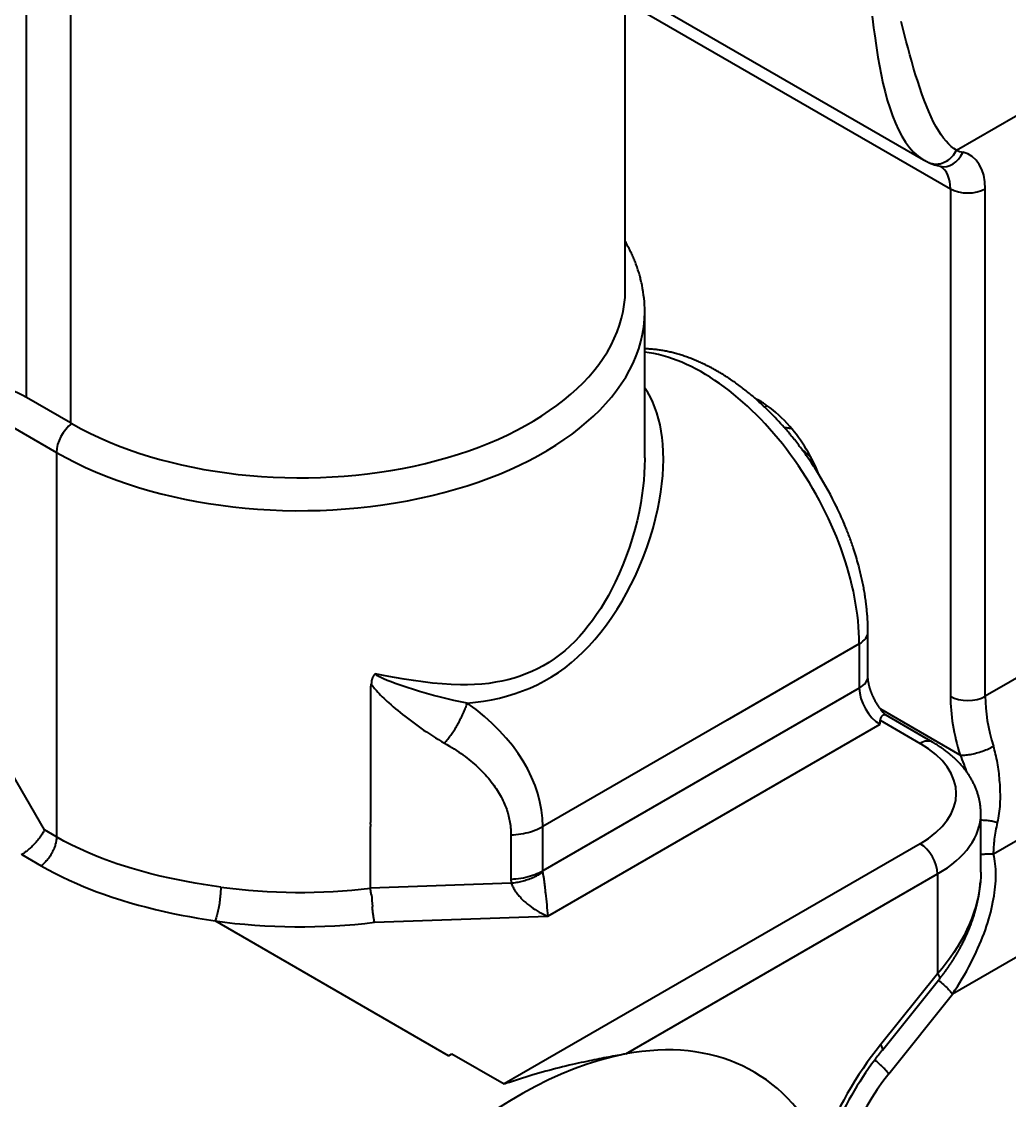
# Model space of a CAD drawing. Header units: millimetres. Extents: x 15 to 415, y 5 to 292.
# Drawn here: x 305.02 to 325.09, y 117.92 to 139.85 of the extents above; entities that cross this region are included whole.
import ezdxf

# ---------------------------------------------------------------- set-up
doc = ezdxf.new("R2010")
doc.units = ezdxf.units.MM
doc.layers.add('Geometries', color=7, linetype='Continuous')

msp = doc.modelspace()

# ---------------------------------------------------------------- linework, layer by layer
at = {"layer": 'Geometries', "linetype": 'Continuous', "lineweight": 40}
for p, q in [((305.116, 132.208), (305.116, 142.985)), ((306.014, 142.467), (306.014, 131.689)), ((317.281, 140.535), (323.343, 137.036)), ((317.281, 140.26), (323.887, 136.447)), ((317.281, 135.378), (317.281, 140.26)), ((324.012, 137.231), (327.069, 138.996)), ((323.343, 137.035), (323.346, 137.033)), ((323.455, 136.978), (323.456, 136.978)), ((323.456, 136.978), (323.457, 136.978)), ((323.887, 136.447), (323.887, 126.136)), ((324.594, 133.416), (324.594, 136.447)), ((317.281, 134.384), (317.281, 135.378)), ((317.677, 133.953), (317.677, 133.951)), ((317.677, 133.948), (317.677, 133.951)), ((317.677, 133.196), (317.677, 133.948)), ((324.594, 126.136), (324.594, 133.416)), ((317.677, 133.129), (317.677, 133.196)), ((317.677, 132.4), (317.677, 133.129)), ((303.272, 132.508), (305.728, 131.091)), ((306.014, 131.689), (305.116, 132.208)), ((317.677, 131.053), (317.677, 132.4)), ((320.164, 132.039), (320.115, 132.011)), ((305.728, 131.091), (305.728, 123.278)), ((317.677, 130.979), (317.677, 131.053)), ((317.677, 130.979), (317.677, 130.975)), ((322.211, 126.546), (322.211, 127.444)), ((327.069, 127.565), (324.594, 126.136)), ((322.035, 127.199), (319.349, 125.649)), ((322.035, 127.199), (322.035, 126.301)), ((312.123, 126.341), (312.107, 126.344)), ((312.107, 126.344), (312.107, 124.686)), ((312.124, 126.393), (312.123, 126.39)), ((312.123, 126.381), (312.123, 126.39)), ((312.123, 126.341), (312.123, 126.381)), ((322.035, 126.301), (315.605, 122.589)), ((324.083, 124.939), (322.47, 125.871)), ((319.349, 125.649), (315.605, 123.487)), ((322.459, 125.648), (323.273, 125.178)), ((322.566, 125.755), (322.563, 125.757)), ((323.523, 125.203), (322.566, 125.755)), ((315.708, 121.668), (322.459, 125.566)), ((328.162, 124.89), (324.764, 122.928)), ((312.107, 124.686), (312.107, 123.738)), ((312.107, 123.738), (312.107, 123.572)), ((324.505, 123.621), (324.505, 123.749)), ((312.107, 123.536), (312.107, 123.572)), ((312.107, 123.536), (312.107, 123.489)), ((312.107, 122.237), (312.107, 123.489)), ((315.605, 122.589), (315.605, 123.487)), ((324.505, 122.921), (324.505, 123.621)), ((305.728, 123.278), (305.483, 123.419)), ((314.959, 123.319), (314.959, 122.421)), ((323.273, 123.137), (314.821, 118.257)), ((305.025, 122.918), (305.013, 122.91)), ((305.025, 122.918), (305.415, 122.692)), ((328.942, 122.979), (323.927, 120.083)), ((324.505, 122.558), (324.505, 122.921)), ((324.505, 122.56), (324.505, 122.558)), ((314.964, 122.339), (312.107, 122.237)), ((317.292, 118.868), (323.626, 122.525)), ((323.626, 122.525), (323.626, 120.845)), ((312.107, 122.235), (312.107, 122.237)), ((308.95, 121.571), (308.948, 121.571)), ((313.693, 118.831), (308.951, 121.569)), ((312.19, 121.542), (315.708, 121.668)), ((323.626, 120.845), (323.626, 120.688)), ((323.626, 120.688), (323.626, 120.497)), ((323.626, 120.497), (322.469, 119.055)), ((322.505, 118.946), (323.643, 120.364)), ((323.643, 120.364), (323.663, 120.388)), ((323.663, 120.388), (323.662, 120.388)), ((322.635, 118.463), (323.927, 120.083)), ((313.693, 118.831), (313.76, 118.87)), ((313.76, 118.87), (314.821, 118.257))]:
    msp.add_line(p, q, dxfattribs=at)
at = {"layer": 'Geometries', "linetype": 'Continuous', "lineweight": 40, "flags": 128}
for points in [[(322.299, 139.957), (322.312, 139.839), (322.327, 139.72), (322.343, 139.6), (322.355, 139.506), (322.369, 139.41), (322.383, 139.315), (322.398, 139.219), (322.414, 139.122)], [(324.012, 137.231), (323.957, 137.267), (323.903, 137.31), (323.85, 137.36), (323.799, 137.415), (323.749, 137.476), (323.7, 137.543), (323.653, 137.616), (323.599, 137.707), (323.546, 137.805), (323.495, 137.909), (323.446, 138.018), (323.398, 138.133), (323.352, 138.252), (323.307, 138.376), (323.264, 138.503), (323.222, 138.633), (323.18, 138.766), (323.14, 138.9), (323.101, 139.036), (323.062, 139.172), (323.025, 139.308), (322.988, 139.443), (322.953, 139.578), (322.918, 139.713), (322.884, 139.846)], [(322.414, 139.122), (322.445, 138.945), (322.479, 138.768), (322.517, 138.593), (322.559, 138.42), (322.605, 138.252), (322.655, 138.09), (322.71, 137.933), (322.769, 137.784), (322.833, 137.644), (322.902, 137.514), (322.976, 137.394), (323.055, 137.287), (323.14, 137.193), (323.23, 137.112), (323.325, 137.046), (323.343, 137.035)], [(323.345, 137.035), (323.349, 137.032), (323.352, 137.031), (323.354, 137.029), (323.356, 137.028), (323.357, 137.028), (323.358, 137.027), (323.36, 137.026), (323.362, 137.025), (323.364, 137.024), (323.366, 137.023), (323.368, 137.021), (323.37, 137.02), (323.372, 137.02), (323.373, 137.019), (323.375, 137.018), (323.377, 137.017), (323.379, 137.016), (323.381, 137.015), (323.383, 137.014), (323.384, 137.013), (323.386, 137.012), (323.388, 137.011), (323.39, 137.01), (323.392, 137.009), (323.393, 137.008), (323.395, 137.007), (323.397, 137.006), (323.399, 137.005), (323.402, 137.004), (323.404, 137.003), (323.406, 137.002), (323.408, 137.001), (323.411, 136.999), (323.413, 136.998), (323.415, 136.997), (323.417, 136.996), (323.418, 136.996), (323.419, 136.995), (323.421, 136.994), (323.423, 136.993), (323.425, 136.992), (323.426, 136.992), (323.427, 136.991), (323.428, 136.991), (323.43, 136.99), (323.432, 136.989), (323.434, 136.988), (323.436, 136.987), (323.438, 136.986), (323.44, 136.985), (323.442, 136.985), (323.443, 136.984), (323.444, 136.983), (323.446, 136.983), (323.447, 136.982), (323.45, 136.981), (323.452, 136.98)], [(323.532, 136.955), (323.545, 136.953), (323.578, 136.949), (323.61, 136.949), (323.644, 136.952), (323.677, 136.958), (323.71, 136.967), (323.743, 136.979), (323.775, 136.993), (323.807, 137.011), (323.838, 137.031), (323.867, 137.053), (323.895, 137.078), (323.922, 137.105), (323.948, 137.134), (323.971, 137.165), (323.992, 137.197), (324.012, 137.231)], [(323.452, 136.98), (323.452, 136.98), (323.455, 136.978)], [(323.457, 136.978), (323.483, 136.967), (323.513, 136.959), (323.532, 136.955)], [(323.675, 136.906), (323.676, 136.906), (323.677, 136.905), (323.677, 136.905), (323.678, 136.905), (323.679, 136.905), (323.679, 136.905), (323.679, 136.904), (323.679, 136.904), (323.68, 136.904)], [(317.582, 134.66), (317.575, 134.684), (317.568, 134.708), (317.561, 134.732), (317.554, 134.756), (317.546, 134.78), (317.538, 134.804), (317.53, 134.828), (317.522, 134.852), (317.514, 134.876), (317.505, 134.9), (317.496, 134.924), (317.487, 134.948), (317.478, 134.972), (317.468, 134.995), (317.458, 135.019), (317.448, 135.043), (317.438, 135.067), (317.427, 135.09), (317.417, 135.114), (317.406, 135.138), (317.395, 135.161), (317.383, 135.185), (317.372, 135.208), (317.36, 135.232), (317.348, 135.255), (317.336, 135.278), (317.323, 135.302), (317.311, 135.325), (317.298, 135.348), (317.285, 135.372), (317.281, 135.378)], [(317.599, 134.594), (317.594, 134.612), (317.588, 134.636), (317.582, 134.66), (317.582, 134.66)], [(317.623, 134.487), (317.622, 134.49), (317.617, 134.515), (317.612, 134.539), (317.606, 134.563), (317.6, 134.587), (317.599, 134.594)], [(319.918, 132.19), (319.915, 132.192), (319.893, 132.212), (319.871, 132.231), (319.848, 132.25), (319.826, 132.269), (319.803, 132.287), (319.78, 132.306), (319.758, 132.324), (319.735, 132.342), (319.712, 132.36), (319.689, 132.378), (319.666, 132.396), (319.643, 132.414), (319.62, 132.431), (319.597, 132.448), (319.574, 132.465), (319.551, 132.482), (319.527, 132.499), (319.504, 132.515), (319.481, 132.532), (319.457, 132.548), (319.434, 132.564), (319.41, 132.58), (319.387, 132.595), (319.363, 132.611), (319.34, 132.626), (319.316, 132.641), (319.293, 132.656), (319.269, 132.671), (319.245, 132.686), (319.221, 132.7), (319.198, 132.714), (319.174, 132.728), (319.15, 132.742), (319.126, 132.756), (319.102, 132.769), (319.078, 132.782), (319.055, 132.795), (319.031, 132.808), (319.007, 132.821), (318.983, 132.834), (318.959, 132.846), (318.935, 132.858), (318.91, 132.87), (318.886, 132.882), (318.862, 132.893), (318.838, 132.904), (318.814, 132.915), (318.79, 132.926), (318.766, 132.937), (318.742, 132.948), (318.718, 132.958), (318.694, 132.968), (318.669, 132.978), (318.645, 132.987), (318.621, 132.997), (318.597, 133.006), (318.573, 133.015), (318.549, 133.024), (318.525, 133.033), (318.5, 133.041), (318.476, 133.049), (318.452, 133.057), (318.428, 133.065), (318.404, 133.072), (318.38, 133.08), (318.356, 133.087), (318.332, 133.094), (318.308, 133.1), (318.284, 133.107), (318.26, 133.113), (318.236, 133.119), (318.212, 133.125), (318.189, 133.13), (318.165, 133.136), (318.141, 133.141), (318.117, 133.146), (318.094, 133.15), (318.07, 133.155), (318.046, 133.159), (318.023, 133.163), (317.999, 133.167), (317.976, 133.17), (317.952, 133.173), (317.929, 133.177), (317.906, 133.179), (317.882, 133.182), (317.859, 133.185), (317.836, 133.187), (317.813, 133.189), (317.79, 133.191), (317.767, 133.192), (317.744, 133.193), (317.721, 133.194), (317.698, 133.195), (317.677, 133.196)], [(314.072, 125.998), (314.238, 126.014), (314.402, 126.037), (314.566, 126.065), (314.727, 126.1), (314.887, 126.142), (315.042, 126.189), (315.194, 126.243), (315.344, 126.303), (315.492, 126.371), (315.639, 126.446), (315.782, 126.529), (315.922, 126.619), (316.058, 126.716), (316.189, 126.82), (316.314, 126.929), (316.434, 127.043), (316.551, 127.163), (316.663, 127.288), (316.785, 127.435), (316.901, 127.588), (317.012, 127.744), (317.117, 127.904), (317.217, 128.067), (317.31, 128.232), (317.398, 128.399), (317.48, 128.568), (317.567, 128.762), (317.648, 128.958), (317.721, 129.155), (317.788, 129.353), (317.847, 129.551), (317.899, 129.749), (317.944, 129.946), (317.977, 130.117), (318.004, 130.287), (318.026, 130.455), (318.042, 130.622), (318.052, 130.785), (318.055, 130.946), (318.053, 131.104), (318.044, 131.258), (318.031, 131.393), (318.012, 131.524), (317.988, 131.651), (317.959, 131.774), (317.924, 131.893), (317.885, 132.005), (317.841, 132.111), (317.792, 132.212), (317.739, 132.307), (317.687, 132.388), (317.678, 132.401)], [(319.973, 132.142), (319.96, 132.153), (319.938, 132.173), (319.918, 132.19)], [(320.115, 132.011), (320.114, 132.012), (320.092, 132.032), (320.071, 132.053), (320.049, 132.073), (320.027, 132.094), (320.004, 132.114), (319.982, 132.133), (319.973, 132.142)], [(320.212, 131.917), (320.201, 131.928), (320.179, 131.949), (320.158, 131.97), (320.136, 131.991), (320.115, 132.011)], [(320.511, 131.599), (320.532, 131.597), (320.553, 131.595), (320.575, 131.593), (320.597, 131.59), (320.621, 131.585), (320.646, 131.581), (320.656, 131.578)], [(320.626, 131.463), (320.616, 131.476), (320.596, 131.5), (320.576, 131.524), (320.555, 131.547), (320.535, 131.571), (320.515, 131.594), (320.511, 131.599)], [(320.724, 131.344), (320.714, 131.356), (320.695, 131.38), (320.675, 131.404), (320.655, 131.428), (320.635, 131.452), (320.626, 131.463)], [(320.884, 131.134), (320.902, 131.12), (320.927, 131.1), (320.952, 131.08), (320.977, 131.058), (321.002, 131.037), (321.027, 131.014), (321.05, 130.993), (321.055, 130.988)], [(320.941, 131.055), (320.941, 131.056), (320.922, 131.081), (320.904, 131.107), (320.885, 131.132), (320.884, 131.134)], [(317.677, 130.975), (317.677, 130.96), (317.674, 130.814), (317.667, 130.666), (317.656, 130.517), (317.64, 130.366), (317.619, 130.215), (317.595, 130.063), (317.561, 129.883), (317.521, 129.703), (317.476, 129.524), (317.425, 129.344), (317.367, 129.163), (317.303, 128.983), (317.234, 128.804), (317.159, 128.627), (317.078, 128.452), (317.01, 128.316), (316.938, 128.182), (316.863, 128.05), (316.783, 127.92), (316.7, 127.794), (316.617, 127.677), (316.531, 127.564), (316.442, 127.454), (316.35, 127.349), (316.254, 127.248), (316.155, 127.152), (316.053, 127.061), (315.947, 126.975), (315.839, 126.895), (315.727, 126.821), (315.613, 126.753), (315.496, 126.691), (315.381, 126.637), (315.263, 126.588), (315.144, 126.544), (315.022, 126.505), (314.899, 126.471), (314.774, 126.443), (314.648, 126.419), (314.507, 126.398), (314.365, 126.383), (314.222, 126.373), (314.078, 126.369), (313.933, 126.369), (313.747, 126.375), (313.559, 126.388), (313.369, 126.405), (313.177, 126.427), (312.983, 126.453), (312.791, 126.482), (312.597, 126.515), (312.401, 126.551), (312.204, 126.59)], [(320.999, 130.973), (320.995, 130.978), (320.977, 131.004), (320.959, 131.03), (320.941, 131.055)], [(320.999, 130.973), (321.001, 130.971), (321.025, 130.948), (321.049, 130.924), (321.072, 130.901), (321.094, 130.878), (321.113, 130.857)], [(321.041, 130.912), (321.031, 130.926), (321.013, 130.952), (320.999, 130.973)], [(321.113, 130.857), (321.116, 130.854), (321.13, 130.838)], [(321.734, 129.632), (321.726, 129.652), (321.723, 129.657)], [(321.77, 129.545), (321.761, 129.565), (321.75, 129.594), (321.738, 129.623), (321.734, 129.632)], [(321.841, 129.359), (321.84, 129.362), (321.829, 129.391), (321.818, 129.42), (321.807, 129.449), (321.796, 129.478), (321.785, 129.507), (321.773, 129.536), (321.77, 129.545)], [(321.919, 129.136), (321.912, 129.157), (321.902, 129.187), (321.892, 129.216), (321.882, 129.245), (321.872, 129.274), (321.861, 129.304), (321.851, 129.333), (321.841, 129.359)], [(322.03, 128.762), (322.026, 128.777), (322.018, 128.806), (322.018, 128.807)], [(322.211, 127.444), (322.211, 127.459), (322.21, 127.487), (322.21, 127.514), (322.21, 127.542), (322.209, 127.57), (322.208, 127.598), (322.207, 127.626), (322.206, 127.654), (322.204, 127.682), (322.203, 127.71), (322.201, 127.738), (322.199, 127.766), (322.197, 127.794), (322.195, 127.823), (322.192, 127.851), (322.189, 127.879), (322.187, 127.908), (322.184, 127.936), (322.181, 127.965), (322.177, 127.993), (322.174, 128.022), (322.17, 128.051), (322.166, 128.079), (322.162, 128.108), (322.158, 128.137), (322.154, 128.166), (322.15, 128.195), (322.145, 128.224), (322.14, 128.252), (322.135, 128.281), (322.13, 128.31), (322.125, 128.339), (322.119, 128.368), (322.114, 128.397), (322.108, 128.427), (322.102, 128.456), (322.096, 128.485), (322.089, 128.514), (322.083, 128.543), (322.076, 128.572), (322.07, 128.601), (322.063, 128.631), (322.056, 128.66), (322.049, 128.689), (322.041, 128.718), (322.034, 128.748), (322.03, 128.762)], [(312.204, 126.59), (312.196, 126.583), (312.189, 126.576), (312.182, 126.569), (312.176, 126.561), (312.17, 126.553), (312.164, 126.545), (312.159, 126.536), (312.155, 126.528), (312.15, 126.519), (312.146, 126.509), (312.142, 126.499), (312.139, 126.489), (312.136, 126.479), (312.133, 126.468), (312.13, 126.456), (312.128, 126.444), (312.126, 126.432), (312.125, 126.419), (312.124, 126.407), (312.124, 126.394), (312.124, 126.393)], [(314.072, 125.998), (313.938, 126.023), (313.802, 126.05), (313.664, 126.081), (313.526, 126.114), (313.386, 126.151), (313.244, 126.19), (313.102, 126.231), (312.978, 126.27), (312.853, 126.311), (312.728, 126.353), (312.606, 126.397), (312.527, 126.427), (312.448, 126.459), (312.372, 126.491), (312.344, 126.503), (312.317, 126.516), (312.292, 126.528), (312.269, 126.541), (312.248, 126.553), (312.23, 126.565), (312.215, 126.578), (312.204, 126.59)], [(322.47, 125.871), (322.464, 125.878), (322.458, 125.888), (322.451, 125.897), (322.444, 125.907), (322.437, 125.917), (322.43, 125.927), (322.424, 125.937), (322.417, 125.947), (322.41, 125.958), (322.404, 125.968), (322.398, 125.978), (322.391, 125.989), (322.385, 125.999), (322.379, 126.01), (322.373, 126.02), (322.367, 126.031), (322.361, 126.041), (322.355, 126.052), (322.35, 126.063), (322.344, 126.074), (322.338, 126.084), (322.333, 126.095), (322.328, 126.106), (322.323, 126.117), (322.318, 126.128), (322.313, 126.139), (322.308, 126.149), (322.303, 126.16), (322.298, 126.171), (322.294, 126.182), (322.29, 126.193), (322.285, 126.203), (322.281, 126.214), (322.277, 126.225), (322.273, 126.235), (322.269, 126.246), (322.266, 126.257), (322.262, 126.267), (322.259, 126.277), (322.256, 126.288), (322.252, 126.298), (322.249, 126.308), (322.246, 126.318), (322.244, 126.328), (322.241, 126.338), (322.238, 126.348), (322.236, 126.358), (322.234, 126.367), (322.231, 126.377), (322.229, 126.386), (322.227, 126.395), (322.226, 126.405), (322.224, 126.414), (322.222, 126.423), (322.221, 126.431), (322.219, 126.44), (322.218, 126.448), (322.217, 126.457), (322.216, 126.465), (322.215, 126.473), (322.214, 126.481), (322.213, 126.488), (322.213, 126.496), (322.212, 126.503), (322.212, 126.51), (322.211, 126.517), (322.211, 126.524), (322.211, 126.531), (322.211, 126.537), (322.211, 126.543), (322.211, 126.546)], [(312.123, 126.381), (312.139, 126.359), (312.156, 126.338), (312.172, 126.316), (312.19, 126.295), (312.207, 126.275), (312.225, 126.254), (312.253, 126.222), (312.282, 126.191), (312.312, 126.16), (312.344, 126.127), (312.378, 126.095), (312.411, 126.063), (312.445, 126.031), (312.48, 126), (312.524, 125.96), (312.57, 125.921), (312.615, 125.882), (312.662, 125.843), (312.708, 125.805), (312.755, 125.767), (312.802, 125.729), (312.856, 125.688), (312.909, 125.647), (312.964, 125.606), (313.018, 125.566), (313.074, 125.526), (313.129, 125.487), (313.186, 125.449), (313.242, 125.411), (313.302, 125.371), (313.363, 125.332), (313.424, 125.294), (313.485, 125.256), (313.548, 125.219), (313.61, 125.183)], [(313.61, 125.183), (313.626, 125.202), (313.642, 125.221), (313.658, 125.241), (313.674, 125.261), (313.69, 125.281), (313.705, 125.301), (313.721, 125.322), (313.736, 125.343), (313.751, 125.364), (313.766, 125.386), (313.781, 125.409), (313.796, 125.431), (313.81, 125.454), (313.825, 125.477), (313.839, 125.5), (313.852, 125.523), (313.866, 125.546), (313.879, 125.569), (313.893, 125.593), (313.906, 125.617), (313.918, 125.641), (313.931, 125.665), (313.943, 125.689), (313.955, 125.713), (313.966, 125.737), (313.978, 125.761), (313.989, 125.785), (313.999, 125.809), (314.01, 125.833), (314.02, 125.857), (314.029, 125.881), (314.039, 125.905), (314.048, 125.929), (314.056, 125.952), (314.064, 125.975), (314.072, 125.998)], [(315.605, 123.487), (315.598, 123.655), (315.579, 123.823), (315.548, 123.991), (315.504, 124.159), (315.449, 124.325), (315.38, 124.491), (315.3, 124.654), (315.208, 124.816), (315.104, 124.975), (314.989, 125.132), (314.863, 125.286), (314.725, 125.436), (314.577, 125.583), (314.419, 125.726), (314.25, 125.864), (314.072, 125.998)], [(305.483, 123.419), (305.106, 124.076), (304.728, 124.733), (304.135, 125.764)], [(322.563, 125.757), (322.559, 125.759), (322.555, 125.76), (322.55, 125.761), (322.546, 125.761), (322.541, 125.76), (322.535, 125.759), (322.53, 125.757), (322.524, 125.755), (322.518, 125.752), (322.512, 125.748), (322.506, 125.743), (322.499, 125.737), (322.493, 125.73), (322.487, 125.723), (322.481, 125.715), (322.475, 125.706), (322.471, 125.698), (322.467, 125.69), (322.464, 125.682), (322.461, 125.673), (322.46, 125.667), (322.459, 125.661), (322.459, 125.655), (322.459, 125.648)], [(322.459, 125.566), (322.459, 125.586), (322.459, 125.607), (322.459, 125.627), (322.459, 125.648)], [(313.61, 125.183), (313.66, 125.154), (313.71, 125.124), (313.758, 125.094), (313.806, 125.064), (313.853, 125.033), (313.9, 125.002), (313.945, 124.97), (313.986, 124.94), (314.027, 124.911), (314.067, 124.88), (314.106, 124.85), (314.144, 124.819), (314.181, 124.787), (314.216, 124.757), (314.251, 124.726), (314.284, 124.696), (314.317, 124.665), (314.349, 124.633), (314.381, 124.601), (314.411, 124.57), (314.441, 124.537), (314.472, 124.503), (314.501, 124.469), (314.53, 124.435), (314.558, 124.4), (314.585, 124.365), (314.611, 124.33), (314.635, 124.296), (314.658, 124.262), (314.68, 124.228), (314.702, 124.193), (314.722, 124.159), (314.742, 124.124), (314.761, 124.089), (314.779, 124.054), (314.797, 124.017), (314.814, 123.98), (314.83, 123.943), (314.845, 123.906), (314.86, 123.869), (314.873, 123.832), (314.884, 123.8), (314.893, 123.767), (314.903, 123.735), (314.911, 123.703), (314.919, 123.671), (314.926, 123.639), (314.932, 123.608), (314.938, 123.576), (314.943, 123.545), (314.948, 123.507), (314.95, 123.494)], [(324.211, 124.606), (324.211, 124.607), (324.199, 124.623), (324.188, 124.638), (324.176, 124.654), (324.163, 124.669), (324.151, 124.684), (324.138, 124.7), (324.125, 124.715), (324.112, 124.73), (324.099, 124.745), (324.085, 124.76), (324.072, 124.775), (324.058, 124.79), (324.044, 124.804), (324.029, 124.819), (324.015, 124.833), (324, 124.848), (323.985, 124.862), (323.97, 124.876), (323.954, 124.891), (323.939, 124.905), (323.923, 124.919), (323.907, 124.932), (323.891, 124.946), (323.875, 124.96), (323.858, 124.973), (323.841, 124.987), (323.825, 125), (323.808, 125.013), (323.79, 125.027), (323.773, 125.04), (323.755, 125.053), (323.737, 125.065), (323.719, 125.078), (323.701, 125.091), (323.683, 125.103), (323.665, 125.115), (323.646, 125.128), (323.627, 125.14), (323.608, 125.152), (323.589, 125.164), (323.57, 125.175), (323.55, 125.187), (323.531, 125.198), (323.523, 125.203)], [(324.083, 124.939), (324.105, 124.938), (324.129, 124.938), (324.153, 124.939), (324.179, 124.94), (324.206, 124.943), (324.234, 124.946), (324.263, 124.95), (324.293, 124.955), (324.323, 124.961), (324.354, 124.968), (324.385, 124.975), (324.416, 124.983), (324.447, 124.992), (324.479, 125.001), (324.51, 125.011), (324.541, 125.022), (324.571, 125.033), (324.601, 125.044), (324.63, 125.056), (324.658, 125.069), (324.686, 125.081), (324.712, 125.094), (324.737, 125.107), (324.761, 125.121)], [(324.846, 123.569), (324.856, 123.615), (324.865, 123.661), (324.872, 123.707), (324.879, 123.754), (324.885, 123.802), (324.89, 123.849), (324.894, 123.897), (324.897, 123.946), (324.899, 123.994), (324.901, 124.043), (324.901, 124.092), (324.901, 124.142), (324.9, 124.191), (324.899, 124.241), (324.897, 124.291), (324.894, 124.341), (324.891, 124.386), (324.887, 124.431), (324.883, 124.476), (324.879, 124.521), (324.874, 124.566), (324.868, 124.61), (324.863, 124.654), (324.856, 124.697), (324.849, 124.741), (324.842, 124.785), (324.833, 124.829), (324.825, 124.872), (324.815, 124.915), (324.805, 124.958), (324.795, 124.999), (324.784, 125.04), (324.773, 125.081), (324.761, 125.121)], [(324.083, 124.939), (324.102, 124.895), (324.121, 124.85), (324.139, 124.804), (324.157, 124.757), (324.174, 124.71), (324.192, 124.662), (324.209, 124.614), (324.211, 124.607)], [(324.505, 123.749), (324.505, 123.754), (324.505, 123.771), (324.504, 123.789), (324.504, 123.806), (324.503, 123.823), (324.502, 123.84), (324.5, 123.858), (324.499, 123.875), (324.497, 123.892), (324.495, 123.909), (324.493, 123.927), (324.491, 123.944), (324.488, 123.961), (324.485, 123.978), (324.482, 123.995), (324.479, 124.012), (324.475, 124.029), (324.472, 124.047), (324.468, 124.064), (324.463, 124.081), (324.459, 124.098), (324.454, 124.115), (324.449, 124.132), (324.444, 124.149), (324.439, 124.165), (324.434, 124.182), (324.428, 124.199), (324.422, 124.216), (324.416, 124.233), (324.409, 124.25), (324.402, 124.266), (324.396, 124.283), (324.388, 124.3), (324.381, 124.316), (324.374, 124.333), (324.366, 124.349), (324.358, 124.366), (324.35, 124.382), (324.341, 124.399), (324.332, 124.415), (324.324, 124.431), (324.314, 124.447), (324.305, 124.464), (324.296, 124.48), (324.286, 124.496), (324.276, 124.512), (324.265, 124.528), (324.255, 124.544), (324.244, 124.56), (324.233, 124.576), (324.222, 124.591), (324.211, 124.606)], [(314.95, 123.494), (314.952, 123.469), (314.955, 123.432), (314.958, 123.394), (314.959, 123.356), (314.959, 123.319)], [(315.309, 123.369), (315.355, 123.382), (315.4, 123.396), (315.444, 123.412), (315.487, 123.429), (315.528, 123.447), (315.567, 123.466), (315.605, 123.487)], [(324.505, 123.621), (324.525, 123.622), (324.55, 123.621), (324.575, 123.62), (324.6, 123.619), (324.625, 123.617), (324.651, 123.614), (324.676, 123.61), (324.701, 123.606), (324.726, 123.602), (324.751, 123.596), (324.775, 123.59), (324.799, 123.584), (324.823, 123.577), (324.846, 123.569)], [(324.764, 122.928), (324.765, 122.965), (324.766, 123.002), (324.768, 123.04), (324.77, 123.078), (324.773, 123.117), (324.776, 123.155), (324.781, 123.194), (324.785, 123.233), (324.791, 123.273), (324.797, 123.314), (324.803, 123.355), (324.811, 123.397), (324.818, 123.44), (324.827, 123.483), (324.836, 123.526), (324.846, 123.569)], [(305.483, 123.419), (305.475, 123.403), (305.466, 123.385), (305.456, 123.367), (305.446, 123.349), (305.434, 123.33), (305.422, 123.311), (305.408, 123.292), (305.394, 123.273), (305.38, 123.253), (305.364, 123.233), (305.348, 123.213), (305.331, 123.193), (305.314, 123.173), (305.296, 123.153)], [(305.728, 123.278), (305.727, 123.257), (305.726, 123.235), (305.723, 123.212), (305.72, 123.19), (305.716, 123.167), (305.711, 123.143), (305.704, 123.12), (305.698, 123.096), (305.69, 123.072), (305.681, 123.049), (305.671, 123.025), (305.661, 123.002), (305.65, 122.978), (305.638, 122.955)], [(309.064, 122.259), (308.889, 122.284), (308.715, 122.31), (308.542, 122.339), (308.371, 122.37), (308.201, 122.403), (308.033, 122.438), (307.837, 122.482), (307.644, 122.529), (307.454, 122.58), (307.266, 122.634), (307.11, 122.682), (306.955, 122.732), (306.804, 122.785), (306.655, 122.841), (306.508, 122.899), (306.365, 122.959), (306.199, 123.034), (306.038, 123.112), (305.88, 123.193), (305.728, 123.278)], [(314.959, 123.319), (315.011, 123.321), (315.062, 123.326), (315.113, 123.331), (315.163, 123.338), (315.212, 123.347), (315.261, 123.357), (315.309, 123.369)], [(305.296, 123.153), (305.282, 123.138), (305.268, 123.123), (305.253, 123.108), (305.239, 123.093), (305.224, 123.078), (305.208, 123.063), (305.192, 123.049), (305.176, 123.035), (305.161, 123.021), (305.145, 123.008), (305.129, 122.994), (305.114, 122.982), (305.1, 122.972), (305.087, 122.962), (305.074, 122.952), (305.061, 122.943), (305.048, 122.934), (305.036, 122.926), (305.025, 122.918)], [(305.638, 122.955), (305.626, 122.933), (305.612, 122.91), (305.599, 122.888), (305.584, 122.867), (305.569, 122.846), (305.553, 122.826), (305.537, 122.806), (305.521, 122.788), (305.504, 122.77), (305.487, 122.752), (305.469, 122.736), (305.451, 122.72), (305.433, 122.706), (305.415, 122.692)], [(323.927, 120.083), (323.978, 120.161), (324.029, 120.239), (324.078, 120.318), (324.126, 120.398), (324.173, 120.477), (324.218, 120.558), (324.259, 120.634), (324.299, 120.71), (324.338, 120.786), (324.375, 120.862), (324.411, 120.938), (324.446, 121.015), (324.479, 121.091), (324.51, 121.167), (324.541, 121.243), (324.569, 121.318), (324.596, 121.392), (324.621, 121.466), (324.645, 121.539), (324.667, 121.612), (324.687, 121.682), (324.705, 121.751), (324.722, 121.819), (324.737, 121.887), (324.751, 121.955), (324.764, 122.021), (324.774, 122.083), (324.783, 122.145), (324.791, 122.205), (324.798, 122.265), (324.803, 122.324), (324.806, 122.386), (324.809, 122.447), (324.81, 122.506), (324.809, 122.565), (324.806, 122.623), (324.803, 122.679), (324.798, 122.731), (324.791, 122.782), (324.784, 122.832), (324.775, 122.881), (324.764, 122.928)], [(324.505, 122.921), (324.51, 122.922), (324.531, 122.925), (324.552, 122.928), (324.574, 122.93), (324.595, 122.932), (324.617, 122.934), (324.638, 122.934), (324.66, 122.935), (324.681, 122.934), (324.702, 122.934), (324.723, 122.932), (324.744, 122.931), (324.764, 122.928)], [(305.415, 122.692), (305.554, 122.615), (305.695, 122.54), (305.84, 122.467), (305.988, 122.397), (306.139, 122.329), (306.293, 122.264), (306.478, 122.191), (306.529, 122.171)], [(314.964, 122.339), (314.992, 122.343), (315.021, 122.347), (315.049, 122.351), (315.076, 122.356), (315.104, 122.361), (315.132, 122.367), (315.159, 122.373), (315.186, 122.38), (315.215, 122.387), (315.243, 122.395), (315.27, 122.403), (315.298, 122.412), (315.325, 122.421), (315.352, 122.431), (315.378, 122.441), (315.404, 122.451), (315.429, 122.462), (315.454, 122.474), (315.479, 122.485), (315.502, 122.497), (315.525, 122.509), (315.546, 122.521), (315.567, 122.533), (315.588, 122.546), (315.608, 122.559)], [(315.309, 122.471), (315.355, 122.484), (315.4, 122.498), (315.444, 122.514), (315.487, 122.531), (315.528, 122.549), (315.567, 122.568), (315.605, 122.589)], [(315.608, 122.559), (315.606, 122.567), (315.605, 122.575), (315.605, 122.582), (315.605, 122.589)], [(315.665, 122.134), (315.663, 122.157), (315.661, 122.18), (315.658, 122.204), (315.656, 122.227), (315.654, 122.25), (315.652, 122.27), (315.649, 122.289), (315.647, 122.308), (315.645, 122.326), (315.643, 122.345), (315.641, 122.363), (315.638, 122.382), (315.636, 122.399), (315.633, 122.417), (315.631, 122.434), (315.628, 122.451), (315.625, 122.468), (315.623, 122.484), (315.62, 122.5), (315.617, 122.515), (315.614, 122.53), (315.611, 122.545), (315.608, 122.559)], [(324.505, 122.558), (324.503, 122.463), (324.497, 122.368), (324.496, 122.362)], [(314.959, 122.421), (315.011, 122.423), (315.062, 122.427), (315.113, 122.433), (315.163, 122.44), (315.212, 122.449), (315.261, 122.459), (315.309, 122.471)], [(314.959, 122.421), (314.96, 122.398), (314.961, 122.375), (314.962, 122.357), (314.964, 122.339)], [(314.964, 122.339), (314.97, 122.323), (314.977, 122.306), (314.985, 122.289), (314.993, 122.272), (315.002, 122.254), (315.012, 122.236), (315.023, 122.218), (315.034, 122.199), (315.046, 122.181), (315.059, 122.162), (315.072, 122.145), (315.085, 122.127), (315.099, 122.109), (315.113, 122.092), (315.128, 122.074), (315.144, 122.057), (315.163, 122.036), (315.183, 122.015), (315.203, 121.995), (315.224, 121.975)], [(324.496, 122.362), (324.487, 122.271), (324.473, 122.174), (324.455, 122.076), (324.433, 121.978), (324.402, 121.861), (324.365, 121.745), (324.324, 121.628), (324.277, 121.512), (324.223, 121.393), (324.165, 121.276), (324.101, 121.159), (324.033, 121.043), (323.959, 120.929), (323.882, 120.818), (323.801, 120.709), (323.716, 120.602), (323.626, 120.497)], [(323.662, 120.389), (323.671, 120.399), (323.679, 120.41), (323.687, 120.42), (323.695, 120.429), (323.702, 120.438), (323.708, 120.446), (323.714, 120.454), (323.719, 120.461), (323.724, 120.468), (323.73, 120.474), (323.734, 120.481), (323.738, 120.486), (323.742, 120.491), (323.745, 120.494), (323.747, 120.497), (323.749, 120.499), (323.75, 120.501), (323.751, 120.503), (323.752, 120.504), (323.753, 120.505), (323.753, 120.506), (323.754, 120.507), (323.756, 120.509), (323.758, 120.512), (323.761, 120.516), (323.764, 120.52), (323.767, 120.524), (323.77, 120.529), (323.782, 120.544), (323.793, 120.559), (323.803, 120.574), (323.813, 120.587), (323.822, 120.6), (323.825, 120.605), (323.829, 120.61), (323.833, 120.615), (323.836, 120.62), (323.837, 120.622), (323.839, 120.624), (323.84, 120.626), (323.841, 120.628), (323.842, 120.629), (323.843, 120.631), (323.845, 120.633), (323.847, 120.635), (323.848, 120.638), (323.85, 120.641), (323.852, 120.644), (323.858, 120.652), (323.864, 120.66), (323.87, 120.669), (323.872, 120.673), (323.875, 120.677), (323.877, 120.681), (323.88, 120.684), (323.882, 120.687), (323.884, 120.69), (323.884, 120.691), (323.885, 120.692), (323.886, 120.693), (323.886, 120.694), (323.887, 120.695), (323.889, 120.697), (323.891, 120.701), (323.893, 120.704), (323.895, 120.707), (323.897, 120.71), (323.901, 120.717), (323.906, 120.723), (323.909, 120.729), (323.913, 120.734), (323.916, 120.739), (323.918, 120.742), (323.92, 120.746), (323.921, 120.747), (323.922, 120.749), (323.923, 120.75), (323.924, 120.751), (323.924, 120.752), (323.925, 120.753), (323.926, 120.755), (323.928, 120.757), (323.929, 120.759), (323.931, 120.762), (323.932, 120.764), (323.935, 120.768), (323.937, 120.772), (323.94, 120.776), (323.943, 120.781), (323.946, 120.786), (323.949, 120.791), (323.952, 120.795), (323.954, 120.798), (323.956, 120.801), (323.957, 120.804), (323.958, 120.805), (323.959, 120.807), (323.96, 120.808), (323.96, 120.808), (323.961, 120.81), (323.962, 120.811), (323.963, 120.813), (323.965, 120.816), (323.97, 120.824), (323.974, 120.831), (323.979, 120.839), (323.984, 120.847), (323.988, 120.854), (323.99, 120.857), (323.992, 120.861), (323.994, 120.864), (323.996, 120.867), (323.998, 120.87), (323.999, 120.873), (324.001, 120.876), (324.004, 120.881), (324.007, 120.885), (324.009, 120.89), (324.012, 120.894), (324.015, 120.899), (324.017, 120.903), (324.02, 120.908), (324.022, 120.911), (324.024, 120.914), (324.025, 120.916), (324.025, 120.917), (324.026, 120.919), (324.027, 120.92), (324.029, 120.923), (324.03, 120.925), (324.032, 120.928), (324.034, 120.933), (324.037, 120.937), (324.04, 120.943), (324.043, 120.947), (324.045, 120.952), (324.048, 120.957), (324.051, 120.962), (324.053, 120.965), (324.055, 120.968), (324.056, 120.97), (324.057, 120.972), (324.057, 120.973), (324.058, 120.974), (324.059, 120.975), (324.06, 120.977), (324.061, 120.98), (324.063, 120.983), (324.067, 120.99), (324.071, 120.997), (324.075, 121.005), (324.079, 121.012), (324.083, 121.019), (324.084, 121.022), (324.085, 121.024), (324.086, 121.025), (324.087, 121.026), (324.087, 121.028), (324.089, 121.03), (324.09, 121.032), (324.091, 121.035), (324.093, 121.038), (324.1, 121.05), (324.106, 121.062), (324.108, 121.066), (324.109, 121.069), (324.111, 121.072), (324.112, 121.074), (324.114, 121.077), (324.116, 121.082), (324.119, 121.087), (324.122, 121.093), (324.125, 121.098), (324.127, 121.103), (324.13, 121.108), (324.132, 121.113), (324.135, 121.118), (324.137, 121.122), (324.139, 121.126), (324.14, 121.129), (324.142, 121.132), (324.143, 121.134), (324.145, 121.138), (324.147, 121.142), (324.149, 121.146), (324.151, 121.151), (324.154, 121.155), (324.155, 121.159), (324.157, 121.163), (324.159, 121.166), (324.16, 121.17), (324.162, 121.172), (324.163, 121.174), (324.164, 121.176), (324.164, 121.177), (324.165, 121.178), (324.166, 121.18), (324.167, 121.182), (324.168, 121.185), (324.169, 121.188), (324.177, 121.203), (324.184, 121.218), (324.185, 121.221), (324.187, 121.224), (324.188, 121.227), (324.189, 121.229), (324.19, 121.232), (324.192, 121.235), (324.194, 121.239), (324.195, 121.243), (324.197, 121.247), (324.199, 121.251), (324.201, 121.255), (324.203, 121.259), (324.204, 121.262), (324.205, 121.265), (324.207, 121.267), (324.208, 121.271), (324.21, 121.275), (324.212, 121.279), (324.214, 121.283), (324.218, 121.292), (324.221, 121.3), (324.223, 121.303), (324.224, 121.307), (324.226, 121.31), (324.227, 121.313), (324.228, 121.315), (324.228, 121.316), (324.229, 121.317), (324.229, 121.318), (324.23, 121.32), (324.231, 121.322), (324.232, 121.325), (324.234, 121.328), (324.235, 121.332), (324.237, 121.336), (324.239, 121.34), (324.24, 121.343), (324.241, 121.346), (324.243, 121.349), (324.244, 121.352), (324.245, 121.355), (324.246, 121.357), (324.247, 121.359), (324.247, 121.36), (324.248, 121.361), (324.249, 121.363), (324.25, 121.366), (324.252, 121.37), (324.253, 121.374), (324.256, 121.38), (324.258, 121.385), (324.26, 121.39), (324.262, 121.395), (324.263, 121.399), (324.265, 121.402), (324.266, 121.405), (324.268, 121.409), (324.269, 121.413), (324.271, 121.417), (324.273, 121.422), (324.274, 121.426), (324.275, 121.429), (324.277, 121.432), (324.278, 121.435), (324.279, 121.439), (324.281, 121.442), (324.282, 121.445), (324.283, 121.448), (324.284, 121.449), (324.284, 121.45), (324.284, 121.451), (324.285, 121.452), (324.285, 121.453), (324.286, 121.456), (324.287, 121.459), (324.289, 121.462), (324.291, 121.467), (324.292, 121.472), (324.294, 121.476), (324.295, 121.479), (324.296, 121.482), (324.297, 121.485), (324.298, 121.487), (324.299, 121.49), (324.301, 121.494), (324.302, 121.498), (324.304, 121.503), (324.306, 121.507), (324.307, 121.512), (324.309, 121.516), (324.311, 121.521), (324.312, 121.526), (324.314, 121.53), (324.315, 121.532), (324.316, 121.534), (324.316, 121.536), (324.317, 121.538), (324.318, 121.541), (324.319, 121.544), (324.32, 121.547), (324.322, 121.551), (324.323, 121.554), (324.324, 121.558), (324.325, 121.562), (324.327, 121.566), (324.328, 121.57), (324.329, 121.572), (324.33, 121.574), (324.33, 121.575), (324.33, 121.576), (324.331, 121.577), (324.332, 121.579), (324.333, 121.583), (324.334, 121.587), (324.335, 121.59), (324.337, 121.594), (324.338, 121.597), (324.338, 121.599), (324.339, 121.602), (324.34, 121.605), (324.341, 121.608), (324.342, 121.61), (324.343, 121.613), (324.344, 121.616), (324.345, 121.62), (324.347, 121.624), (324.348, 121.628), (324.349, 121.632), (324.351, 121.637), (324.352, 121.641), (324.354, 121.645), (324.355, 121.649), (324.356, 121.653), (324.357, 121.657), (324.359, 121.661), (324.36, 121.666), (324.362, 121.67), (324.363, 121.674), (324.364, 121.679), (324.366, 121.683), (324.367, 121.688), (324.368, 121.692), (324.369, 121.695), (324.37, 121.697), (324.371, 121.699), (324.372, 121.702), (324.373, 121.706), (324.374, 121.709), (324.375, 121.713), (324.376, 121.716), (324.377, 121.72), (324.378, 121.724), (324.379, 121.727), (324.38, 121.73), (324.381, 121.732), (324.381, 121.734), (324.382, 121.737), (324.383, 121.739), (324.384, 121.745), (324.386, 121.751), (324.387, 121.756), (324.389, 121.762), (324.391, 121.767), (324.393, 121.775), (324.395, 121.783), (324.397, 121.791), (324.398, 121.795), (324.399, 121.798), (324.4, 121.802), (324.401, 121.806), (324.403, 121.811), (324.404, 121.816), (324.405, 121.821), (324.406, 121.826), (324.408, 121.83), (324.408, 121.834), (324.41, 121.838), (324.41, 121.841), (324.411, 121.845), (324.412, 121.847), (324.413, 121.851), (324.414, 121.855), (324.415, 121.86), (324.417, 121.866), (324.418, 121.871), (324.419, 121.877), (324.42, 121.88), (324.421, 121.883), (324.421, 121.885), (324.422, 121.888), (324.423, 121.891), (324.424, 121.894), (324.424, 121.898), (324.425, 121.902), (324.427, 121.911), (324.429, 121.919), (324.431, 121.928), (324.433, 121.936), (324.434, 121.94), (324.435, 121.945), (324.436, 121.949), (324.437, 121.953), (324.438, 121.958), (324.439, 121.964), (324.44, 121.968), (324.441, 121.972), (324.442, 121.976), (324.442, 121.979), (324.443, 121.982), (324.443, 121.984), (324.444, 121.987), (324.445, 121.99), (324.445, 121.993), (324.446, 121.997), (324.447, 122.001), (324.448, 122.005), (324.448, 122.008), (324.449, 122.011), (324.45, 122.014), (324.45, 122.017), (324.451, 122.02), (324.451, 122.022), (324.452, 122.025), (324.452, 122.028), (324.453, 122.032), (324.454, 122.036), (324.454, 122.039), (324.455, 122.044), (324.456, 122.048), (324.457, 122.052), (324.457, 122.056), (324.458, 122.059), (324.458, 122.062), (324.459, 122.065), (324.46, 122.07), (324.461, 122.074), (324.461, 122.078), (324.462, 122.083), (324.463, 122.087), (324.464, 122.094), (324.465, 122.1), (324.466, 122.106), (324.467, 122.11), (324.467, 122.113), (324.468, 122.116), (324.468, 122.119), (324.468, 122.122), (324.469, 122.125), (324.469, 122.128), (324.47, 122.132), (324.471, 122.137), (324.472, 122.142), (324.472, 122.146), (324.473, 122.15), (324.473, 122.153), (324.474, 122.157), (324.474, 122.16), (324.475, 122.162), (324.475, 122.165), (324.476, 122.169), (324.476, 122.173), (324.477, 122.177), (324.477, 122.181), (324.478, 122.187), (324.479, 122.192), (324.48, 122.198), (324.48, 122.203), (324.481, 122.208), (324.481, 122.213), (324.482, 122.217), (324.482, 122.22), (324.483, 122.224), (324.483, 122.227), (324.484, 122.23), (324.484, 122.235), (324.485, 122.239), (324.485, 122.243), (324.486, 122.249), (324.486, 122.254), (324.487, 122.258), (324.487, 122.263), (324.488, 122.268), (324.489, 122.275), (324.489, 122.282), (324.49, 122.289), (324.491, 122.294), (324.491, 122.3), (324.492, 122.305), (324.492, 122.309), (324.492, 122.314), (324.493, 122.318), (324.493, 122.322), (324.493, 122.326), (324.494, 122.331), (324.494, 122.336), (324.495, 122.342), (324.495, 122.348), (324.496, 122.354), (324.496, 122.359), (324.496, 122.362)], [(306.529, 122.171), (306.667, 122.121), (306.858, 122.054), (307.054, 121.991), (307.222, 121.941), (307.392, 121.893), (307.564, 121.847), (307.738, 121.804), (307.914, 121.763), (308.091, 121.724), (308.26, 121.689), (308.43, 121.657), (308.602, 121.626), (308.774, 121.598), (308.948, 121.571)], [(309.064, 122.259), (309.064, 122.232), (309.063, 122.203), (309.062, 122.174), (309.06, 122.144), (309.058, 122.113), (309.055, 122.082), (309.052, 122.05), (309.049, 122.018), (309.045, 121.986), (309.04, 121.953), (309.036, 121.921), (309.03, 121.889), (309.025, 121.857), (309.019, 121.826), (309.013, 121.796), (309.007, 121.766), (309, 121.737), (308.993, 121.71), (308.986, 121.683), (308.979, 121.658), (308.972, 121.634), (308.965, 121.611), (308.957, 121.59), (308.95, 121.571)], [(312.127, 122.1), (312.122, 122.118), (312.118, 122.135), (312.115, 122.152), (312.112, 122.168), (312.11, 122.186), (312.108, 122.202), (312.107, 122.219), (312.107, 122.235)], [(315.224, 121.975), (315.259, 121.944), (315.295, 121.913), (315.333, 121.883), (315.372, 121.854), (315.412, 121.826), (315.452, 121.8), (315.494, 121.774), (315.536, 121.75), (315.578, 121.727), (315.621, 121.706), (315.664, 121.686), (315.708, 121.668)], [(312.19, 121.542), (312.187, 121.555), (312.184, 121.569), (312.182, 121.584), (312.179, 121.599), (312.176, 121.615), (312.173, 121.631), (312.17, 121.648), (312.167, 121.665), (312.165, 121.683), (312.162, 121.702), (312.159, 121.721), (312.157, 121.741), (312.154, 121.761), (312.152, 121.781), (312.15, 121.802), (312.147, 121.822), (312.145, 121.843), (312.143, 121.865)], [(308.95, 121.571), (308.95, 121.571), (308.95, 121.57), (308.95, 121.57), (308.951, 121.569)], [(323.626, 120.497), (323.637, 120.481), (323.646, 120.466), (323.654, 120.452), (323.66, 120.439), (323.664, 120.427), (323.667, 120.417), (323.668, 120.407), (323.667, 120.399), (323.665, 120.392), (323.663, 120.388)], [(323.643, 120.364), (323.647, 120.361), (323.672, 120.34), (323.697, 120.319)], [(323.697, 120.319), (323.721, 120.298), (323.745, 120.277), (323.768, 120.256), (323.79, 120.235), (323.811, 120.214), (323.831, 120.194), (323.85, 120.174), (323.868, 120.155), (323.885, 120.136), (323.9, 120.117), (323.914, 120.1), (323.927, 120.083)], [(317.292, 118.868), (317.25, 118.86), (317.207, 118.852), (317.163, 118.844), (317.119, 118.836), (317.075, 118.827), (317.03, 118.819), (316.984, 118.811), (316.939, 118.802), (316.892, 118.793), (316.846, 118.785), (316.799, 118.776), (316.751, 118.766), (316.702, 118.757), (316.653, 118.747), (316.604, 118.737), (316.554, 118.727), (316.498, 118.715), (316.441, 118.703), (316.385, 118.691), (316.328, 118.679), (316.27, 118.666), (316.213, 118.653), (316.145, 118.637), (316.077, 118.621), (316.009, 118.605), (315.941, 118.588), (315.872, 118.57), (315.803, 118.553), (315.734, 118.534), (315.665, 118.516), (315.595, 118.496), (315.525, 118.476), (315.454, 118.456), (315.384, 118.435), (315.321, 118.416), (315.259, 118.397), (315.196, 118.377), (315.133, 118.357), (315.071, 118.337), (315.029, 118.323), (314.988, 118.309), (314.932, 118.29), (314.896, 118.278), (314.871, 118.27), (314.855, 118.265), (314.844, 118.261), (314.837, 118.259), (314.831, 118.258), (314.828, 118.257), (314.825, 118.257), (314.823, 118.257), (314.822, 118.257), (314.821, 118.257), (314.821, 118.257)], [(322.404, 118.698), (322.389, 118.711), (322.374, 118.723), (322.359, 118.736), (322.349, 118.744)], [(322.635, 118.463), (322.628, 118.473), (322.62, 118.483), (322.611, 118.494), (322.602, 118.505), (322.593, 118.516), (322.583, 118.527), (322.573, 118.538), (322.562, 118.55), (322.551, 118.562), (322.539, 118.574), (322.527, 118.586), (322.515, 118.598), (322.502, 118.61), (322.489, 118.623), (322.475, 118.635), (322.462, 118.648), (322.448, 118.661), (322.433, 118.673), (322.419, 118.686), (322.404, 118.698)]]:
    msp.add_lwpolyline(points, dxfattribs=at)
at = {"layer": 'Geometries', "linetype": 'Continuous', "lineweight": 40}
for centre, radius, start, end in [((323.939, 138.073), 1.197, 246.2408, 257.2742), ((314.985, 133.947), 2.692, 0.1188, 11.5652), ((315.686, 127.367), 6.417, 41.2489, 45.1515), ((315.218, 126.97), 7.031, 36.3197, 38.4667), ((314.998, 126.813), 7.302, 31.6444, 34.1521), ((314.969, 126.794), 7.336, 25.7537, 31.6491), ((315.127, 126.871), 7.16, 22.8984, 25.7493), ((315.831, 127.13), 6.411, 15.1651, 18.239), ((323.521, 126.648), 1.308, 216.4705, 223.0696), ((350.936, 125.124), 35.398, 184.8466, 185.6029), ((316.622, 122.297), 4.499, 182.5109, 185.5213), ((328.008, 114.531), 7.055, 141.2587, 143.3374), ((328.304, 114.319), 7.419, 143.3839, 156.6663)]:
    msp.add_arc(centre, radius, start, end, dxfattribs=at)
for centre, major_axis, ratio, start_param, end_param in [((324.24, 140.629), (-2, 3.464), 0.57735, 3.926991, 5.497787), ((323.786, 137.393), (-0.111, -0.488), 0.803718, 6.283185, 7.609734), ((324.947, 138.996), (-1, -1.732), 0.57735, 0.062664, 0.177153), ((323.533, 135.834), (0.75, 1.299), 0.57735, 5.497787, 6.460338), ((323.18, 136.038), (-0.5, -0.866), 0.57735, 2.356194, 3.141582), ((324.24, 136.651), (-0.5, 0), 0.57735, 0.785398, 2.356194), ((310.681, 134.384), (6.6, 0), 0.57735, 3.932201, 6.283185), ((310.677, 133.948), (-7, 0), 0.57735, 0.785398, 3.141593), ((318.853, 129.036), (-2.25, 3.897), 0.57735, 3.926991, 5.876195), ((303.702, 131.391), (2, 0), 0.57735, 0.785398, 1.737271), ((319.998, 130.514), (1, -1.732), 0.57735, 2.291518, 2.412539), ((320.174, 130.616), (-0.875, 1.516), 0.57735, 5.566841, 5.661474), ((319.998, 130.514), (1, -1.732), 0.57735, 2.237907, 2.291518), ((319.998, 130.514), (1, -1.732), 0.57735, 1.898171, 2.237907), ((306.081, 131.295), (0.25, 0.433), 0.57735, 0.906527, 2.356194), ((310.681, 134.384), (6.6, 0), 0.57735, 3.926991, 3.932201), ((319.998, 130.514), (1, -1.732), 0.57735, 1.320223, 1.898171), ((321.611, 127.444), (-0.6, 0), 0.57735, 2.356194, 3.141593), ((321.611, 126.546), (-0.6, 0), 0.57735, 2.356194, 3.141593), ((322.459, 126.056), (-0.3, 0.52), 0.57735, 0.785398, 2.356194), ((326.22, 124.789), (1.65, -2.858), 0.57735, 3.926991, 4.340625), ((324.24, 126.34), (-0.5, 0), 0.57735, 0.785398, 2.356194), ((326.574, 124.993), (-1.4, 2.425), 0.57735, 0.785398, 1.199033), ((323.273, 124.77), (0.25, 0.433), 0.57735, 0, 0.785398), ((321.505, 124.158), (2.5, 0), 0.57735, 5.497787, 7.068583), ((321.505, 123.749), (-3, 0), 0.57735, 2.356194, 3.14159), ((323.273, 122.729), (0.25, -0.433), 0.57735, 0.785398, 2.356194), ((310.677, 126.192), (7, 0), 0.57735, 4.479785, 4.918039), ((310.677, 125.783), (-7.5, 0), 0.57735, 1.338502, 1.773912), ((315.141, 110.277), (-4.75, -8.227), 0.57735, 2.775924, 3.60107), ((324.099, 116.746), (2.3, 3.984), 0.57735, 1.310368, 1.836818), ((322.115, 119.259), (-0.39, 0.313), 0.210243, 3.141597, 3.773332), ((315.141, 110.277), (4.75, 8.227), 0.57735, 0.459477, 2.975979), ((323.745, 116.95), (-1.535, -2.659), 0.57735, 4.46391, 5.497787)]:
    msp.add_ellipse(centre, major_axis=major_axis, ratio=ratio, start_param=start_param, end_param=end_param, dxfattribs=at)

doc.saveas('drawing.dxf')
